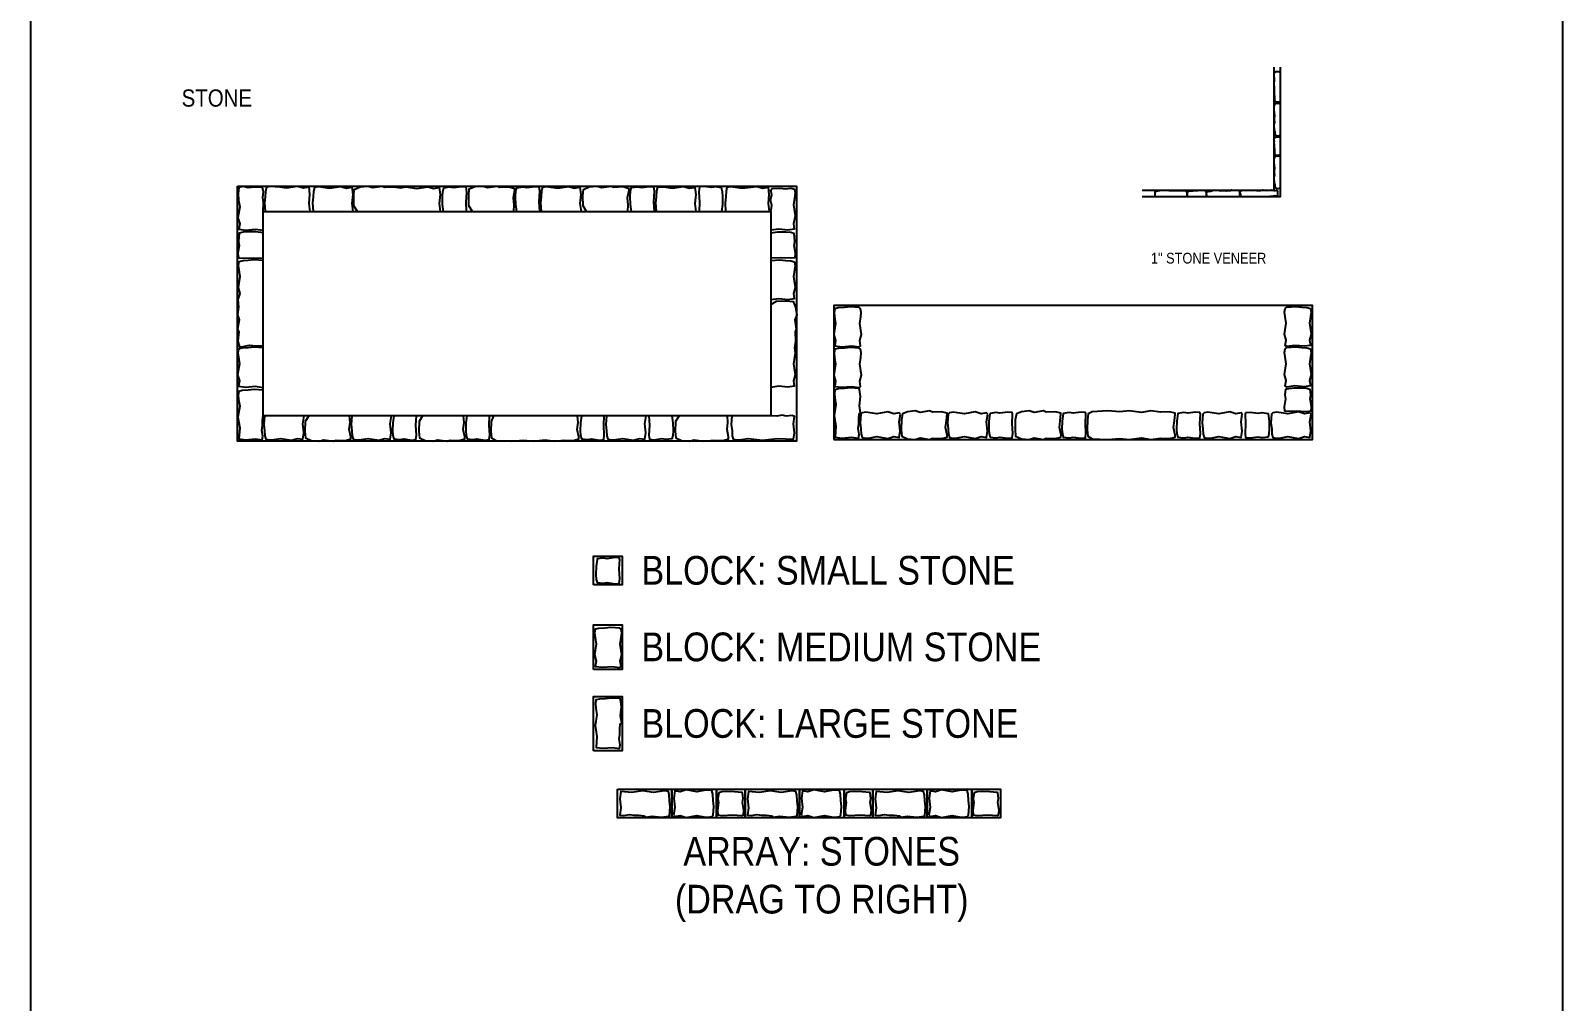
# Model space of a CAD drawing. Header units: inches. Extents: x -2661 to 42767, y -1222 to 9099.
# Drawn here: x 1985 to 2225, y 1664.1 to 1816.2 of the extents above; entities that cross this region are included whole.
import ezdxf

# ---------------------------------------------------------------- set-up
doc = ezdxf.new("R2010")
doc.units = ezdxf.units.IN
doc.header["$LTSCALE"] = 12
doc.header["$MEASUREMENT"] = 0
doc.layers.get('0').update_dxf_attribs({"linetype": 'CONTINUOUS'})
doc.layers.add('NON-PLOT', color=253, linetype='CONTINUOUS', plot=False)
doc.layers.add('S-ANNO-NONPLOT', color=253, linetype='CONTINUOUS', plot=False, transparency=0.5)
for name, color, linetype in [('S-ANNO-NOTE', 4, 'CONTINUOUS'), ('S-ARCH', 1, 'CONTINUOUS'), ('S-CONC', 4, 'CONTINUOUS')]:
    doc.layers.add(name, color=color, linetype=linetype)
doc.styles.add('Arial', font='arial.ttf', dxfattribs={"width": 0.85})

# ---------------------------------------------------------------- blocks, each defined once
blk = doc.blocks.new('MEDIUM STONE')
at = {"layer": 'NON-PLOT'}
blk.add_lwpolyline([(-4.5, 0), (-4.5, 7), (0, 7), (0, 0)], close=True, dxfattribs=at)
at = {"layer": 'S-ARCH'}
blk.add_lwpolyline([(-0.37, 0.3), (-0.19, 0.48), (-0.33, 1.31), (-0.05, 2.26), (-0.33, 3.96), (-0.16, 5.02), (-0.08, 5.72), (-0.18, 6.29), (-0.39, 6.49), (-1.77, 6.59), (-2.72, 6.48), (-3.7, 6.43), (-4.25, 6.29), (-4.34, 5.72), (-4.26, 5.02), (-4.09, 3.96), (-4.37, 2.26), (-4.09, 1.31), (-4.23, 0.48), (-3.07, 0.34), (-1.63, 0.48), (-0.39, 0.3)], dxfattribs=at)
blk = doc.blocks.new('SMALL STONE')
at = {"layer": 'NON-PLOT'}
blk.add_lwpolyline([(-4.5, 0), (-4.5, 4.5), (0, 4.5), (0, 0)], close=True, dxfattribs=at)
at = {"layer": 'S-ARCH'}
blk.add_lwpolyline([(-0.38, 3.97), (-0.46, 4.22), (-1.13, 4.28), (-2.37, 4.09), (-3, 4.2), (-3.92, 4.08), (-3.94, 4), (-4.09, 2.86), (-4.12, 1.62), (-4.07, 0.85), (-3.92, 0.37), (-3, 0.25), (-2.37, 0.35), (-1.13, 0.17), (-0.46, 0.23), (-0.37, 0.92), (-0.46, 2.51)], close=True, dxfattribs=at)
blk = doc.blocks.new('LARGE STONE')
at = {"layer": 'NON-PLOT'}
blk.add_lwpolyline([(-4.5, 0), (-4.5, 8.5), (0, 8.5), (0, 0)], close=True, dxfattribs=at)
at = {"layer": 'S-ARCH'}
blk.add_lwpolyline([(-0.31, 4.22), (-0.09, 4.35), (-0.26, 5.46), (-0.12, 6.9), (-0.26, 8.02), (-0.31, 8.17), (-1.69, 8.27), (-2.64, 8.15), (-3.57, 8.11), (-4.12, 7.97), (-4.21, 7.39), (-4.13, 6.69), (-3.96, 5.63), (-4.24, 3.94), (-3.96, 2.25), (-4.1, 0.53), (-2.98, 0.39), (-1.55, 0.53), (-0.43, 0.37), (-0.33, 0.94), (-0.5, 1.86), (-0.39, 2.55), (-0.39, 3.35)], close=True, dxfattribs=at)
blk = doc.blocks.new('*U2234')
at = {"layer": 'S-ARCH', "rotation": 270}
for name, p in [('LARGE STONE', (-10, -2.25)), ('MEDIUM STONE', (-1.5, -2.25)), ('SMALL STONE', (5.5, -2.25))]:
    blk.add_blockref(name, p, dxfattribs=at)
blk = doc.blocks.new('*U2235')
at = {"layer": 'S-ARCH', "color": 0, "linetype": 'ByBlock', "lineweight": -2, "transparency": 16777216}
for p in [(0, 0), (20, 0), (40, 0)]:
    blk.add_blockref('*U2234', p, dxfattribs=at)
blk = doc.blocks.new('A$C26184f70')
at = {"layer": 'S-ANNO-NONPLOT'}
blk.add_lwpolyline([(174.17266, -124.76026), (194.83355, -124.76026), (194.83355, -105.49926)], dxfattribs=at)
blk.add_lwpolyline([(32.41829, -124.13144), (119.98093, -124.13144), (119.98093, -164.13144), (32.41829, -164.13144)], close=True, dxfattribs=at)
at = {"layer": 'S-ARCH'}
for points in [[(195.83355, -110.99369), (195.57211, -110.97588), (195.28751, -110.98775), (195.12229, -110.95288), (195.00176, -110.84474), (194.94356, -110.66173), (194.92886, -110.48871), (194.96499, -110.15077), (194.88864, -109.61593), (194.90773, -108.64364), (194.86955, -108.09037), (194.90773, -107.52361), (194.83137, -106.65707), (194.88864, -106.35144), (195.17496, -106.17953), (195.38193, -106.19863), (195.57681, -106.17678), (195.66567, -106.24679)], [(195.83355, -116.29068), (195.64335, -116.27542), (195.45783, -116.32883), (195.32313, -116.31357), (195.10667, -116.22138), (194.99609, -115.95451), (195.00259, -115.67463), (194.91153, -115.39474), (194.85385, -114.56228), (194.95373, -114.14579), (194.88714, -113.67933), (194.88714, -113.32948), (194.95373, -113.21287), (194.92044, -112.52983), (194.82055, -112.34658), (194.85385, -111.86346), (194.87049, -111.38033), (195.07027, -111.18041), (195.23335, -111.14668), (195.43441, -111.17485), (195.59928, -111.1346), (195.83355, -111.2191)], [(195.83355, -119.3342), (195.57211, -119.31639), (195.28751, -119.32826), (195.12229, -119.29339), (195.00176, -119.18525), (194.94356, -119.00224), (194.92886, -118.82923), (194.96499, -118.49128), (194.88864, -117.95644), (194.90773, -117.66992), (194.86955, -117.2879), (194.90773, -117.07778), (194.83137, -116.88678), (194.88864, -116.58115), (195.17496, -116.40924), (195.48039, -116.42834), (195.74131, -116.40649), (195.83355, -116.45078)], [(195.83355, -124.54244), (195.64335, -124.52718), (195.45783, -124.58059), (195.32313, -124.56533), (195.10667, -124.47314), (194.99609, -124.20627), (195.00259, -123.92639), (194.91153, -123.6465), (194.85385, -122.81404), (194.95373, -122.39755), (194.88714, -121.93109), (194.88714, -121.58124), (194.95373, -121.46463), (194.92044, -120.78159), (194.82055, -120.59834), (194.85385, -120.11522), (194.87049, -119.63209), (195.07027, -119.43217), (195.23335, -119.39844), (195.43441, -119.42661), (195.59928, -119.38636), (195.83355, -119.47086)], [(36.42743, -128.13144), (36.47496, -126.78473), (36.37634, -125.93048), (36.51149, -125.02231), (36.309, -124.37388), (35.0361, -124.28173), (34.08236, -124.39514), (33.27748, -124.2016), (32.6097, -124.34335), (32.51604, -125.30377), (32.59404, -126.34844), (32.76191, -127.40974), (32.48345, -129.10281), (32.76191, -130.05372), (32.62268, -130.88865), (33.73873, -131.0278), (35.17747, -130.88865), (36.41829, -131.06952)], [(36.7974, -128.13144), (36.69734, -126.74925), (36.81075, -125.79551), (36.8568, -124.99063), (36.99855, -124.26678), (37.57412, -124.17312), (39.04005, -124.25113), (40.10135, -124.41899), (41.79442, -124.14054), (42.74533, -124.41899), (43.58026, -124.27976), (43.71941, -125.45189), (43.58026, -126.89062), (43.76113, -128.13144)], [(44.30963, -128.13144), (44.20957, -126.74925), (44.32298, -125.79551), (44.36903, -124.99063), (44.51078, -124.30747), (45.08636, -124.21381), (45.78446, -124.29181), (46.84576, -124.45968), (48.53883, -124.18122), (49.48974, -124.45968), (50.32467, -124.32045), (50.46383, -125.45189), (50.32467, -126.89062), (50.50554, -128.13144)], [(51.22815, -128.13144), (50.66548, -127.23801), (50.63411, -125.71134), (50.71771, -124.65521), (51.63741, -124.26831), (52.82102, -124.15184), (53.60485, -124.38304), (55.06798, -124.14252), (55.51736, -124.33074), (56.97415, -124.27847), (57.97219, -124.3997), (58.77219, -124.26556), (59.47029, -124.34357), (60.53159, -124.51143), (62.22467, -124.24208), (63.17557, -124.51143), (64.0105, -124.3722), (64.14966, -125.45189), (64.0105, -126.89062), (64.19137, -128.13144)], [(64.71282, -128.13144), (64.55293, -127.02379), (64.52181, -125.77794), (64.57885, -125.01532), (64.726, -124.39073), (65.64964, -124.27563), (66.27493, -124.3799), (67.51395, -124.19454), (68.18555, -124.25245), (68.27819, -125.08516), (68.18555, -126.67241), (68.26099, -128.13144)], [(69.23848, -128.13144), (68.67581, -127.23801), (68.64444, -125.71134), (68.72805, -124.58402), (69.64775, -124.19712), (70.83135, -124.14792), (71.61519, -124.38304), (73.07831, -124.14252), (73.5277, -124.33074), (74.98448, -124.27847), (75.83102, -124.49807), (75.84046, -124.84697), (75.58401, -126.00157), (75.72389, -127.06289), (75.65164, -128.13144)], [(76.17934, -128.13144), (76.01946, -127.02379), (75.98834, -125.77794), (76.04538, -124.87866), (76.19252, -124.39163), (77.11617, -124.27653), (77.74146, -124.3808), (78.98047, -124.19544), (79.65208, -124.25335), (79.74471, -124.9485), (79.65208, -126.67241), (79.72751, -128.13144)], [(80.04763, -128.13144), (79.94758, -126.74925), (80.06098, -125.79551), (80.10704, -124.85398), (80.24879, -124.30441), (80.82436, -124.21075), (81.52246, -124.28876), (82.58376, -124.45662), (84.27684, -124.17817), (85.22774, -124.45662), (86.06268, -124.31739), (86.20183, -125.45189), (86.06268, -126.89062), (86.24354, -128.13144)], [(87.11145, -128.13144), (86.54878, -127.23801), (86.51741, -125.71134), (86.60101, -124.65521), (87.52072, -124.26831), (88.70432, -124.14182), (89.48815, -124.38304), (90.95128, -124.14252), (91.40066, -124.33074), (92.85745, -124.17813), (93.70399, -124.49807), (93.71343, -124.84697), (93.45698, -126.00157), (93.59686, -127.06289), (93.52461, -128.13144)], [(94.13142, -128.13144), (93.97153, -127.02379), (93.94041, -125.77794), (93.99745, -124.86482), (94.1446, -124.37779), (95.06824, -124.26268), (95.69353, -124.36695), (96.93255, -124.18159), (97.60415, -124.2395), (97.69679, -124.93466), (97.60415, -126.67241), (97.67959, -128.13144)], [(98.04971, -128.13144), (97.94965, -126.74925), (98.06306, -125.79551), (98.10912, -124.87655), (98.25087, -124.32698), (98.82644, -124.23332), (99.52454, -124.31132), (100.58584, -124.47919), (102.27892, -124.20073), (103.22982, -124.47919), (104.06475, -124.33996), (104.20391, -125.45189), (104.06475, -126.89062), (104.24562, -128.13144)], [(108.28585, -128.13144), (108.44573, -127.02379), (108.47686, -125.77794), (108.41982, -125.01532), (108.27267, -124.38569), (107.34903, -124.27058), (106.72374, -124.37485), (105.48472, -124.18949), (104.81311, -124.2474), (104.72048, -125.08516), (104.81311, -126.67241), (104.73768, -128.13144)], [(108.95312, -128.13144), (108.85307, -126.74925), (108.96647, -125.79551), (109.01253, -124.86229), (109.15428, -124.31272), (109.72985, -124.21906), (110.42795, -124.29707), (111.48925, -124.46493), (113.7658, -124.18648), (114.7167, -124.46493), (115.55164, -124.3257), (115.69079, -125.45189), (115.55164, -126.89062), (115.7325, -128.13144)], [(115.98093, -128.18568), (116.14465, -127.16763), (115.93253, -126.30452), (116.11435, -125.51712), (115.97715, -124.79292), (116.16463, -124.49776), (117.36313, -124.44567), (118.31687, -124.55908), (119.12174, -124.47995), (119.67131, -124.6217), (119.76497, -125.19728), (119.68697, -126.02056), (119.5191, -127.08186), (119.79756, -128.77494), (119.5191, -130.05372), (119.65833, -130.88865), (118.66049, -131.0278), (117.22176, -130.88865), (115.98093, -131.06952)], [(176.17263, -125.76026), (176.17263, -125.01026), (177.18727, -124.79091), (178.341, -124.84255), (179.25366, -124.82533), (180.49349, -124.82533), (181.02732, -124.87696), (181.14785, -125.10067), (181.18229, -125.39322), (181.14785, -125.76026)], [(181.26178, -125.76026), (181.27958, -125.49882), (181.26771, -125.21422), (181.30258, -125.04901), (181.41072, -124.92847), (181.59373, -124.87028), (181.76675, -124.85557), (182.10469, -124.89171), (182.63953, -124.81535), (182.92605, -124.83444), (183.30807, -124.79627), (183.51819, -124.83444), (183.70919, -124.75809), (184.01483, -124.81535), (184.18673, -125.10168), (184.16764, -125.4071), (184.18948, -125.66803), (184.14519, -125.76026)], [(184.28671, -125.76026), (184.30197, -125.57007), (184.24856, -125.38454), (184.26382, -125.24985), (184.35601, -125.03339), (184.62288, -124.92281), (184.90276, -124.92931), (185.18265, -124.83824), (186.01512, -124.78056), (186.4316, -124.88044), (186.89806, -124.81385), (187.24792, -124.81385), (187.36452, -124.88044), (188.04757, -124.84715), (188.23081, -124.74726), (188.71394, -124.78056), (189.19706, -124.79721), (189.39699, -124.99699), (189.43072, -125.16006), (189.40254, -125.36113), (189.44279, -125.52599), (189.35829, -125.76026)], [(189.65203, -125.76026), (189.61582, -125.44959), (189.50717, -125.2807), (189.52729, -125.0716), (189.62387, -124.89868), (189.89515, -124.77652), (190.54399, -124.83827), (190.95596, -124.77652), (191.41942, -124.81769), (191.70911, -124.79408), (192.07854, -124.84857), (192.71709, -124.82798), (193.07755, -124.74565), (193.6028, -124.8074), (193.95297, -124.77652), (194.36604, -124.74968), (194.79749, -124.8074), (194.97726, -124.80398), (195.1787, -124.78355), (195.34635, -124.88647), (195.38012, -125.1129), (195.37833, -125.32904), (195.37295, -125.55668), (195.30266, -125.66784), (195.189, -125.72612), (194.84141, -125.68569), (194.77777, -125.70041), (194.68165, -125.71477), (194.17263, -125.76026)], [(36.41829, -131.48224), (35.31064, -131.32236), (34.06479, -131.29123), (33.30216, -131.34827), (32.68377, -131.49542), (32.56867, -132.82265), (32.67294, -133.44794), (32.48758, -134.68696), (32.54549, -135.35857), (33.372, -135.4512), (34.95926, -135.35857), (36.41829, -135.434)], [(115.98093, -131.47871), (117.08859, -131.31883), (118.33444, -131.28771), (119.09706, -131.34475), (119.58409, -131.49189), (119.6992, -132.82265), (119.59493, -133.44794), (119.78029, -134.68696), (119.72238, -135.35857), (119.02722, -135.4512), (117.43996, -135.35857), (115.98093, -135.434)], [(36.41829, -135.78556), (35.0361, -135.68551), (34.08236, -135.79891), (33.27748, -135.84497), (32.63595, -135.98672), (32.5423, -136.56229), (32.6203, -137.26039), (32.78816, -138.32169), (32.50971, -140.01477), (32.78816, -140.96567), (32.4555, -141.90554), (32.55516, -143.12178), (32.41999, -144.30538), (32.66989, -145.08922), (32.42936, -146.55234), (32.61758, -147.00173), (32.48356, -148.45851), (32.70316, -149.30505), (33.05206, -149.31449), (34.28841, -149.05804), (35.34973, -149.19792), (36.41829, -149.12567)], [(115.98093, -135.78556), (117.36313, -135.68551), (118.31687, -135.79891), (119.12174, -135.84497), (119.67131, -135.98672), (119.76497, -136.56229), (119.68697, -137.26039), (119.5191, -138.32169), (119.79756, -140.01477), (119.5191, -140.96567), (119.65833, -141.80061), (118.66049, -141.93976), (117.22176, -141.80061), (115.98093, -141.98147)], [(115.98093, -142.71251), (116.87437, -142.14984), (118.40104, -142.11847), (119.45717, -142.20208), (119.84407, -143.12178), (120.05351, -144.30538), (119.72934, -145.08922), (119.96986, -146.55234), (119.78164, -147.00173), (119.83391, -148.45851), (119.69648, -149.48884), (119.76497, -150.25655), (119.68697, -150.95465), (119.5191, -152.01595), (119.79756, -153.70903), (119.5191, -154.65993), (119.65833, -155.49487), (118.66049, -155.63402), (117.22176, -155.49487), (115.98093, -155.67573)], [(36.41829, -149.47982), (35.0361, -149.37977), (34.08236, -149.49317), (33.1086, -149.53923), (32.55903, -149.68098), (32.46538, -150.25655), (32.54338, -150.95465), (32.71124, -152.01595), (32.43279, -153.70903), (32.71124, -154.65993), (32.57202, -155.49487), (33.73873, -155.63402), (35.17747, -155.49487), (36.41829, -155.67573)], [(129.85794, -155.71144), (130.03703, -155.53058), (129.8978, -154.69564), (130.17625, -153.74474), (129.8978, -152.05166), (130.06566, -150.99036), (130.14367, -150.29226), (130.05001, -149.71669), (129.84202, -149.51553), (128.45983, -149.41548), (127.50609, -149.52888), (126.53234, -149.57494), (125.98277, -149.71669), (125.88911, -150.29226), (125.96712, -150.99036), (126.13498, -152.05166), (125.85652, -153.74474), (126.13498, -154.69564), (125.99575, -155.53058), (127.16247, -155.66973), (128.6012, -155.53058), (129.84202, -155.71144)], [(36.41829, -156.10903), (35.0361, -156.00897), (34.08236, -156.12238), (33.15689, -156.16843), (32.60732, -156.31018), (32.51366, -156.88576), (32.59166, -157.58385), (32.75953, -158.64516), (32.48107, -160.33823), (32.75953, -162.02322), (32.6203, -163.74518), (33.73873, -163.88434), (35.17747, -163.74518), (36.29132, -163.90754), (36.39398, -163.3411), (36.22174, -162.41495), (36.33384, -161.72336), (36.33384, -160.92216), (36.41829, -160.05676)], [(36.65232, -160.13144), (36.55226, -161.51364), (36.66567, -162.46737), (36.71173, -163.27225), (36.85348, -163.82182), (37.42905, -163.91548), (38.12715, -163.83748), (39.18845, -163.66961), (40.88153, -163.94807), (41.83243, -163.66961), (42.66736, -163.80884), (42.80652, -162.811), (42.66736, -161.37226), (42.84823, -160.13144)], [(43.57084, -160.13144), (43.00817, -161.02488), (42.9768, -162.55155), (43.06041, -163.60768), (43.98011, -163.99458), (45.16371, -164.12595), (45.94755, -163.87985), (47.41067, -164.12037), (47.86006, -163.93215), (49.31684, -163.98442), (50.16338, -163.76481), (50.17282, -163.41592), (49.91637, -162.26132), (50.05625, -161.2), (49.984, -160.13144)], [(50.33815, -160.13144), (50.2381, -161.51364), (50.3515, -162.46737), (50.39756, -163.27225), (50.53931, -163.82182), (51.11488, -163.91548), (51.81298, -163.83748), (52.87428, -163.66961), (54.56736, -163.94807), (55.51826, -163.66961), (56.3532, -163.80884), (56.49235, -162.811), (56.3532, -161.37226), (56.53406, -160.13144)], [(56.89733, -160.13144), (56.73745, -161.2391), (56.70632, -162.48495), (56.76336, -163.24757), (56.91051, -163.7346), (57.83416, -163.84971), (58.45945, -163.74544), (59.69846, -163.9308), (60.37007, -163.87288), (60.4627, -163.17773), (60.37007, -161.59047), (60.4455, -160.13144)], [(61.42299, -160.13144), (60.86032, -161.02488), (60.82895, -162.55155), (60.91256, -163.60768), (61.83226, -163.99458), (63.01587, -164.11754), (63.7997, -163.87985), (65.26282, -164.12037), (65.71221, -163.93215), (67.169, -163.98442), (68.01554, -163.76481), (68.02497, -163.41592), (67.76853, -162.26132), (67.90841, -161.2), (67.83616, -160.13144)], [(68.36386, -160.13144), (68.20398, -161.2391), (68.17285, -162.48495), (68.22989, -163.24757), (68.37704, -163.7346), (69.30068, -163.84971), (69.92597, -163.74544), (71.16499, -163.9308), (71.8366, -163.87288), (71.92923, -163.17773), (71.8366, -161.59047), (71.91203, -160.13144)], [(72.53241, -160.13144), (72.15696, -161.02488), (72.1256, -162.55155), (72.2092, -163.60768), (72.92154, -163.99458), (75.36013, -164.11936), (77.22321, -163.97096), (78.72483, -164.11698), (80.63281, -163.87985), (82.09594, -164.12037), (83.58518, -163.93215), (85.04197, -163.98442), (85.88851, -163.76481), (85.89794, -163.41592), (85.6415, -162.26132), (85.78138, -161.2), (85.70912, -160.13144)], [(86.31593, -160.13144), (86.15605, -161.2391), (86.12492, -162.48495), (86.18196, -163.24757), (86.32911, -163.7346), (87.25276, -163.84971), (87.87805, -163.74544), (89.11706, -163.9308), (89.78867, -163.87288), (89.8813, -163.17773), (89.78867, -161.59047), (89.8641, -160.13144)], [(90.23423, -160.13144), (90.13417, -161.51364), (90.24758, -162.46737), (90.29363, -163.27225), (90.43538, -163.82182), (91.01096, -163.91548), (91.70906, -163.83748), (92.77036, -163.66961), (94.46343, -163.94807), (95.41433, -163.66961), (96.24927, -163.80884), (96.38842, -162.811), (96.24927, -161.37226), (96.43014, -160.13144)], [(100.47037, -160.13144), (100.63025, -161.2391), (100.66138, -162.48495), (100.60434, -163.24757), (100.45719, -163.7346), (99.53354, -163.84971), (98.90825, -163.74544), (97.66924, -163.9308), (96.99763, -163.87288), (96.905, -163.17773), (96.99763, -161.59047), (96.9222, -160.13144)], [(101.59786, -160.13144), (101.03519, -161.02488), (101.00382, -162.55155), (101.08743, -163.60768), (102.00713, -163.99458), (103.19073, -164.11295), (103.97457, -163.87985), (105.43769, -164.12037), (107.0567, -163.93215), (108.51349, -163.98442), (109.36002, -163.76481), (109.36946, -163.41592), (109.11301, -162.26132), (109.25289, -161.2), (109.18064, -160.13144)], [(109.88188, -160.13144), (109.78182, -161.51364), (109.89523, -162.46737), (109.94128, -163.27225), (110.08303, -163.82182), (110.65861, -163.91548), (111.35671, -163.83748), (112.41801, -163.66961), (114.69456, -163.94807), (117.00827, -163.66961), (119.53312, -163.80884), (119.67227, -162.811), (119.53312, -161.37226), (119.69548, -160.25841), (119.33303, -160.09258), (118.38908, -160.17502), (117.75672, -160.03763), (116.93192, -160.2025), (115.98093, -160.13144)]]:
    blk.add_lwpolyline(points, dxfattribs=at)
for points in [[(129.84202, -149.35303), (130.03703, -149.17216), (129.8978, -148.33723), (130.17625, -147.38633), (129.8978, -145.69325), (130.06566, -144.63195), (130.14367, -143.93385), (130.05001, -143.35828), (129.84202, -143.15712), (128.45983, -143.05706), (127.50609, -143.17047), (126.53234, -143.21653), (125.98277, -143.35828), (125.88911, -143.93385), (125.96712, -144.63195), (126.13498, -145.69325), (125.85652, -147.38633), (126.13498, -148.33723), (125.99575, -149.17216), (127.16247, -149.31132), (128.6012, -149.17216)], [(196.84202, -149.29097), (196.58211, -149.11011), (196.72134, -148.27517), (196.44289, -147.32427), (196.72134, -145.6312), (196.55348, -144.56989), (196.47547, -143.8718), (196.56913, -143.29622), (196.84202, -143.09507), (198.22422, -142.99501), (199.17795, -143.10842), (199.98283, -143.15447), (200.5324, -143.29622), (200.62606, -143.8718), (200.54806, -144.56989), (200.38019, -145.6312), (200.65865, -147.32427), (200.38019, -148.27517), (200.51942, -149.11011), (199.52158, -149.24926), (198.08284, -149.11011)], [(196.84202, -155.62937), (196.58211, -155.4485), (196.72134, -154.61357), (196.44289, -153.66266), (196.72134, -151.96959), (196.55348, -150.90829), (196.47547, -150.21019), (196.56913, -149.63461), (196.84202, -149.43346), (198.22422, -149.3334), (199.17795, -149.44681), (199.98283, -149.49286), (200.5324, -149.63461), (200.62606, -150.21019), (200.54806, -150.90829), (200.38019, -151.96959), (200.65865, -153.66266), (200.38019, -154.61357), (200.51942, -155.4485), (199.52158, -155.58765), (198.08284, -155.4485)], [(129.84202, -159.79099), (130.05238, -159.66402), (129.89002, -158.55017), (130.02917, -157.11144), (129.89002, -155.993), (129.84202, -155.84326), (128.45983, -155.7432), (127.50609, -155.85661), (126.58062, -155.90266), (126.03105, -156.04441), (125.93739, -156.61999), (126.0154, -157.31808), (126.18326, -158.37939), (125.90481, -160.07246), (126.18326, -161.75745), (126.04403, -163.47941), (127.16247, -163.61857), (128.6012, -163.47941), (129.71505, -163.64177), (129.81772, -163.07533), (129.64547, -162.14918), (129.75758, -161.45759), (129.75758, -160.65639)], [(196.84202, -159.47213), (196.51807, -159.3967), (196.46016, -158.72509), (196.64552, -157.48607), (196.54125, -156.86078), (196.65636, -155.93714), (196.78766, -155.89747), (197.94968, -155.76408), (199.19553, -155.73295), (199.95815, -155.78999), (200.44518, -155.93714), (200.56029, -156.86078), (200.45602, -157.48607), (200.64138, -158.72509), (200.58346, -159.3967), (199.88831, -159.48933), (198.30105, -159.3967)], [(136.27196, -159.86567), (136.0911, -159.67934), (135.25616, -159.81857), (134.30526, -159.54011), (132.61219, -159.81857), (131.55088, -159.6507), (130.85278, -159.5727), (130.27721, -159.66636), (130.07606, -159.86567), (129.976, -161.24787), (130.08941, -162.2016), (130.13546, -163.00648), (130.27721, -163.55605), (130.85278, -163.64971), (131.55088, -163.57171), (132.61219, -163.40384), (134.30526, -163.6823), (135.25616, -163.40384), (136.0911, -163.54307), (136.23025, -162.54523), (136.0911, -161.10649)], [(143.59012, -159.83434), (143.58712, -159.72337), (142.74058, -159.50376), (141.28379, -159.55603), (140.8344, -159.36781), (139.37128, -159.60833), (138.58744, -159.36224), (137.40384, -159.4936), (136.59387, -159.83434), (136.4319, -160.7591), (136.40053, -162.28578), (136.48414, -163.34191), (137.40384, -163.72881), (138.58744, -163.86018), (139.37128, -163.61408), (140.8344, -163.8546), (141.28379, -163.66638), (142.74058, -163.71865), (143.58712, -163.49904), (143.59655, -163.15015), (143.3401, -161.99555), (143.47999, -160.93423)], [(149.9578, -159.86567), (149.77693, -159.67934), (148.94199, -159.81857), (147.99109, -159.54011), (146.29802, -159.81857), (145.23672, -159.6507), (144.53862, -159.5727), (143.96304, -159.66636), (143.76189, -159.86567), (143.66183, -161.24787), (143.77524, -162.2016), (143.82129, -163.00648), (143.96304, -163.55605), (144.53862, -163.64971), (145.23672, -163.57171), (146.29802, -163.40384), (147.99109, -163.6823), (148.94199, -163.40384), (149.77693, -163.54307), (149.91608, -162.54523), (149.77693, -161.10649)], [(153.86923, -159.86567), (153.7938, -159.6153), (153.1222, -159.55739), (151.88318, -159.74274), (151.25789, -159.63848), (150.33425, -159.75358), (150.30985, -159.83434), (150.16118, -160.97333), (150.13006, -162.21918), (150.1871, -162.9818), (150.33425, -163.46883), (151.25789, -163.58393), (151.88318, -163.47967), (153.1222, -163.66502), (153.7938, -163.60711), (153.88644, -162.91196), (153.7938, -161.3247)], [(161.44227, -159.83434), (161.43927, -159.72337), (160.59273, -159.50376), (159.13595, -159.55603), (158.68656, -159.36781), (157.22344, -159.60833), (156.4396, -159.37064), (155.256, -159.4936), (154.44603, -159.83434), (154.28406, -160.7591), (154.25269, -162.28578), (154.3363, -163.34191), (155.256, -163.72881), (156.4396, -163.85177), (157.22344, -163.61408), (158.68656, -163.8546), (159.13595, -163.66638), (160.59273, -163.71865), (161.43927, -163.49904), (161.44871, -163.15015), (161.19226, -161.99555), (161.33214, -160.93423)], [(165.33576, -159.86567), (165.26033, -159.6153), (164.58872, -159.55739), (163.34971, -159.74274), (162.72442, -159.63848), (161.80077, -159.75358), (161.77637, -159.83434), (161.62771, -160.97333), (161.59658, -162.21918), (161.65362, -162.9818), (161.80077, -163.46883), (162.72442, -163.58393), (163.34971, -163.47967), (164.58872, -163.66502), (165.26033, -163.60711), (165.35296, -162.91196), (165.26033, -161.3247)], [(179.31524, -159.83434), (179.31224, -159.72337), (178.4657, -159.50376), (177.00891, -159.55603), (175.51967, -159.36781), (174.05655, -159.60833), (172.14857, -159.3712), (170.64695, -159.51722), (168.78386, -159.36882), (166.34528, -159.4936), (165.71793, -159.83434), (165.5807, -160.7591), (165.54933, -162.28578), (165.63294, -163.34191), (166.34528, -163.72881), (168.78386, -163.85359), (170.64695, -163.70519), (172.14857, -163.85121), (174.05655, -163.61408), (175.51967, -163.8546), (177.00891, -163.66638), (178.4657, -163.71865), (179.31224, -163.49904), (179.32168, -163.15015), (179.06523, -161.99555), (179.20511, -160.93423)], [(183.28784, -159.86567), (183.2124, -159.6153), (182.5408, -159.55739), (181.30178, -159.74274), (180.67649, -159.63848), (179.75285, -159.75358), (179.72845, -159.83434), (179.57978, -160.97333), (179.54866, -162.21918), (179.6057, -162.9818), (179.75285, -163.46883), (180.67649, -163.58393), (181.30178, -163.47967), (182.5408, -163.66502), (183.2124, -163.60711), (183.30504, -162.91196), (183.2124, -161.3247)], [(189.85387, -159.86567), (189.673, -159.67934), (188.83807, -159.81857), (187.88717, -159.54011), (186.19409, -159.81857), (185.13279, -159.6507), (184.43469, -159.5727), (183.85912, -159.66636), (183.65796, -159.86567), (183.5579, -161.24787), (183.67131, -162.2016), (183.71737, -163.00648), (183.85912, -163.55605), (184.43469, -163.64971), (185.13279, -163.57171), (186.19409, -163.40384), (187.88717, -163.6823), (188.83807, -163.40384), (189.673, -163.54307), (189.81216, -162.54523), (189.673, -161.10649)], [(190.34593, -159.86567), (190.42136, -159.6153), (191.09297, -159.55739), (192.33199, -159.74274), (192.95728, -159.63848), (193.88092, -159.75358), (193.90532, -159.83434), (194.05398, -160.97333), (194.08511, -162.21918), (194.02807, -162.9818), (193.88092, -163.46883), (192.95728, -163.58393), (192.33199, -163.47967), (191.09297, -163.66502), (190.42136, -163.60711), (190.32873, -162.91196), (190.42136, -161.3247)], [(200.63809, -159.86567), (200.45723, -159.67934), (199.62229, -159.81857), (198.67139, -159.54011), (196.97832, -159.81857), (195.91701, -159.6507), (195.21892, -159.5727), (194.64334, -159.66636), (194.44219, -159.86567), (194.34213, -161.24787), (194.45554, -162.2016), (194.50159, -163.00648), (194.64334, -163.55605), (195.21892, -163.64971), (195.91701, -163.57171), (196.97832, -163.40384), (198.67139, -163.6823), (199.62229, -163.40384), (200.45723, -163.54307), (200.59638, -162.54523), (200.45723, -161.10649)]]:
    blk.add_lwpolyline(points, close=True, dxfattribs=at)
at = {"layer": 'S-CONC'}
blk.add_lwpolyline([(174.17266, -125.76026), (195.83355, -125.76026), (195.83355, -105.49926)], dxfattribs=at)
for points in [[(36.41829, -128.13144), (115.98093, -128.13144), (115.98093, -160.13144), (36.41829, -160.13144)], [(125.84202, -163.86567), (200.84202, -163.86567), (200.84202, -142.86567), (125.84202, -142.86567)]]:
    blk.add_lwpolyline(points, close=True, dxfattribs=at)
at = {"layer": 'S-ARCH'}
for name, p in [('SMALL STONE', (92.69961, -186.63144)), ('MEDIUM STONE', (92.69961, -199.88144)), ('LARGE STONE', (92.69961, -212.63144)), ('*U2235', (101.94961, -220.88144))]:
    blk.add_blockref(name, p, dxfattribs=at)
at = {"layer": 'S-ANNO-NOTE', "color": 191, "attachment_point": 5, "style": 'Arial'}
for s, insert, char_height, width in [('\\A1;{\\H0.8x;STONE}', (29.18087, -110.35554), 3.375, 19.3465899), ('1" STONE VENEER', (184.57066, -135.44366), 1.6875, 21.8079157)]:
    blk.add_mtext(s, dxfattribs=dict(at, insert=insert, char_height=char_height, width=width))
at = {"layer": 'S-ANNO-NOTE', "char_height": 4.5, "style": 'Arial'}
for s, insert, width, attachment_point in [('\\A1;BLOCK: SMALL STONE', (95.69961, -184.38144), 64.8272386, 4), ('\\A1;BLOCK: MEDIUM STONE', (95.69961, -196.38144), 68.1436948, 4), ('\\A1;BLOCK: LARGE STONE', (95.69961, -208.38144), 64.8272386, 4), ('\\A1;ARRAY: STONES\\P(DRAG TO RIGHT)', (123.94961, -226.13144), 52.6124742, 2)]:
    blk.add_mtext(s, dxfattribs=dict(at, insert=insert, width=width, attachment_point=attachment_point))

msp = doc.modelspace()

# ---------------------------------------------------------------- linework, layer by layer
at = {"layer": 'S-ANNO-NONPLOT'}
for p, q in [((1985.0403, 2012.36325), (1985.0403, 940.00328)), ((2225.0403, 2012.36325), (2225.0403, 940.00328))]:
    msp.add_line(p, q, dxfattribs=at)

# ---------------------------------------------------------------- block references
msp.add_blockref('A$C26184f70', (1985.0403, 1915.95677))

doc.saveas('drawing.dxf')
